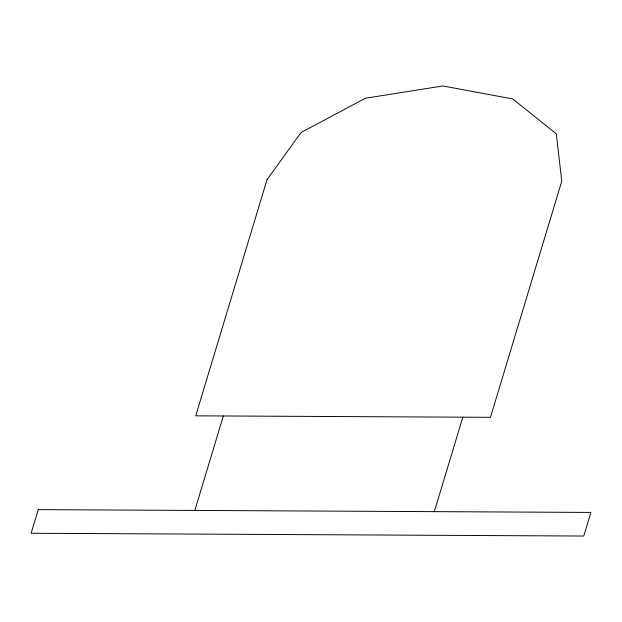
<?xml version="1.0" encoding="UTF-8"?>
<svg xmlns="http://www.w3.org/2000/svg" width="622" height="622" viewBox="0 0 622 622"><rect width="100%" height="100%" fill="white"/><g stroke="black" fill="none" stroke-linecap="round" stroke-linejoin="round"><path stroke-width="0.93" d="M194.818 510.437L223.345 415.97M434.312 511.642L462.838 417.175M38.23 509.643L31.1 533.264L583.77 536.04L590.9 512.427L38.23 509.643M267.017 179.68L195.712 415.83L490.47 417.315L561.775 181.157L556.293 133.831L512.792 98.984L442.926 85.96L365.409 98.245L301.025 132.548L267.017 179.68"/></g></svg>
